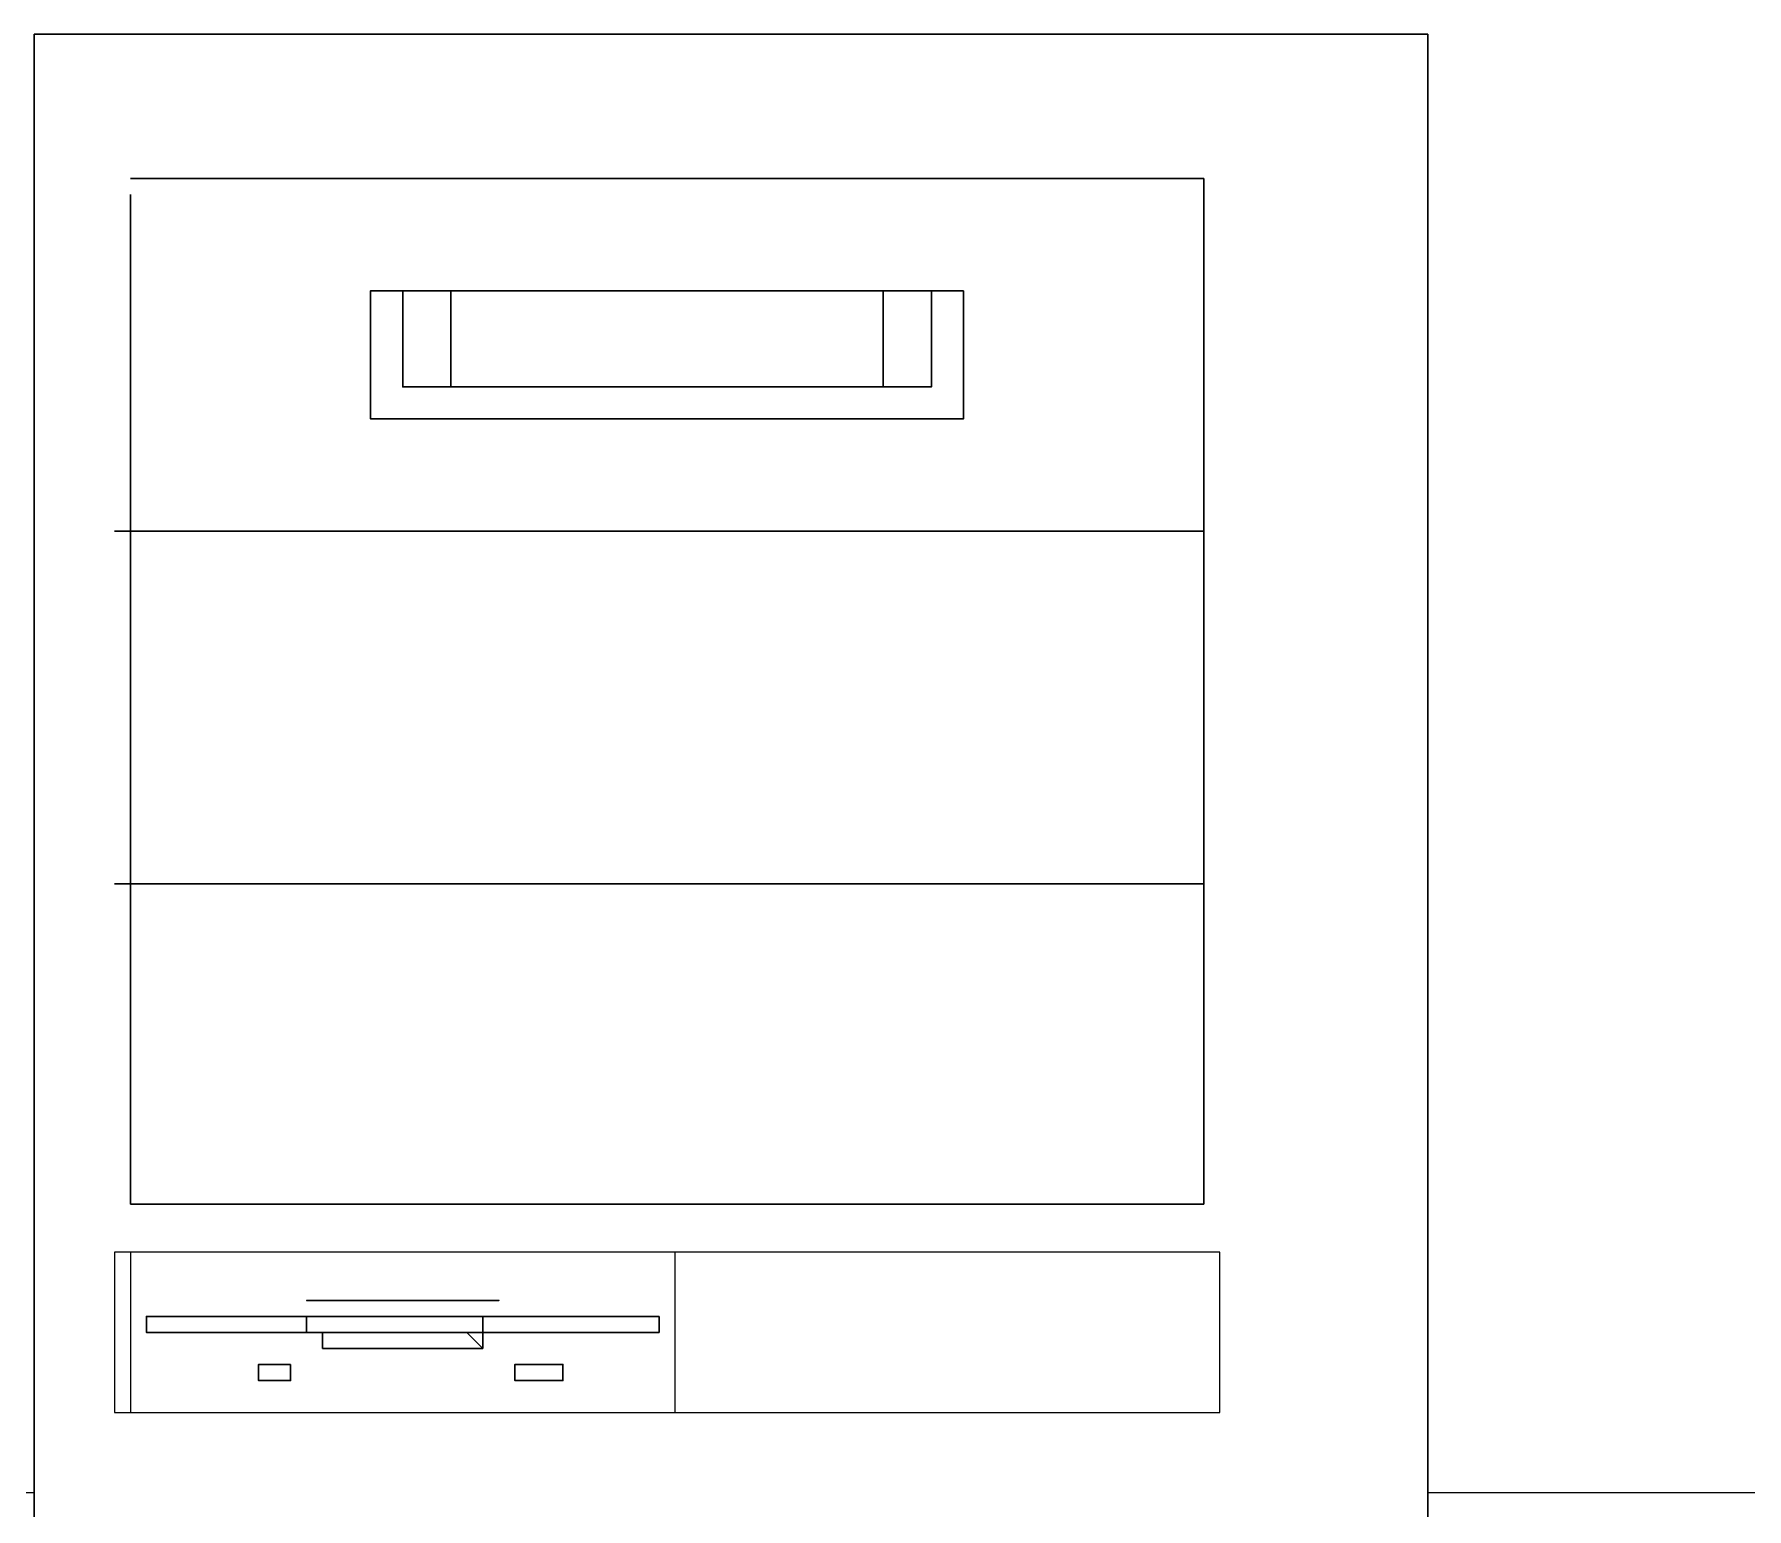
# Paper-space layout 'Sample Network Drawing - A1 Sheet' of a CAD drawing. Extents: x 49 to 806, y 22 to 564.
# Drawn here: x 364.35 to 373.25, y 452.78 to 460.44 of the extents above; entities that cross this region are included whole.
import ezdxf

# ---------------------------------------------------------------- set-up
doc = ezdxf.new("R2010")
doc.units = 0
doc.layers.add('N-ANNO-TEXT-EXST', color=252, linetype='Continuous', lineweight=18)
doc.layers.add('N-EQPM-EXST', color=252, linetype='Continuous', lineweight=25)

psp = doc.layouts.new('Sample Network Drawing - A1 Sheet')

# ---------------------------------------------------------------- linework, layer by layer
at = {"layer": 'N-ANNO-TEXT-EXST'}
for p, q in [((364.3522, 452.868), (356.0099, 452.868)), ((379.5843, 452.868), (371.59, 452.868))]:
    psp.add_line(p, q, dxfattribs=at)
at = {"layer": 'N-EQPM-EXST', "lineweight": 30}
for p, q in [((371.59, 460.4386), (364.3522, 460.4386)), ((364.3522, 460.4386), (364.3522, 445.2974)), ((371.59, 460.4386), (364.3522, 460.4386)), ((364.3522, 460.4386), (364.3522, 445.2974)), ((371.59, 445.2974), (371.59, 460.4386)), ((371.59, 460.4386), (371.59, 460.4386)), ((371.59, 445.2974), (371.59, 460.4386)), ((364.8513, 459.6899), (370.4253, 459.6899)), ((370.4253, 459.6899), (370.4253, 454.3655)), ((364.8513, 454.3655), (364.8513, 459.6067)), ((364.8513, 459.6067), (364.8513, 454.3655)), ((370.4253, 454.3655), (364.8513, 454.3655)), ((364.8513, 454.3655), (369.5934, 454.3655))]:
    psp.add_line(p, q, dxfattribs=at)
for points in [[(369.1774, 459.1075), (366.0992, 459.1075), (366.0992, 458.442), (369.1774, 458.442), (369.1774, 459.1075), (369.1774, 459.1075)], [(369.1774, 459.1075), (366.0992, 459.1075), (366.0992, 458.442), (369.1774, 458.442), (369.1774, 459.1075)], [(369.011, 459.1075), (366.2656, 459.1075), (366.2656, 458.6084), (369.011, 458.6084), (369.011, 459.1075), (369.011, 459.1075)], [(369.011, 459.1075), (366.2656, 459.1075), (366.2656, 458.6084), (369.011, 458.6084), (369.011, 459.1075)], [(366.2656, 459.1075), (366.2656, 458.6084), (366.432, 458.6084), (366.432, 458.6084), (368.8446, 458.6084), (368.8446, 458.6084), (369.011, 458.6084), (369.011, 459.1075), (366.2656, 459.1075), (366.2656, 459.1075)], [(366.2656, 459.1075), (366.2656, 458.6084), (366.432, 458.6084), (366.432, 458.6084), (368.8446, 458.6084), (368.8446, 458.6084), (369.011, 458.6084), (369.011, 459.1075), (366.2656, 459.1075)], [(366.5152, 459.1075), (366.5152, 459.1075), (366.5152, 459.1075), (366.5152, 459.1075), (366.5152, 459.1075), (366.5152, 459.1075), (366.5152, 459.1075), (366.5152, 459.1075), (366.5152, 459.1075), (366.5152, 459.1075), (366.5152, 458.6916), (366.5152, 458.6916), (366.5152, 458.6916), (366.5152, 458.6084), (366.5152, 458.6084), (366.5152, 458.6084), (366.5152, 458.6084), (366.5152, 458.6916), (366.5152, 458.6916), (366.5152, 458.6916), (366.5152, 459.1075), (366.5152, 459.1075)], [(366.5152, 459.1075), (366.5152, 459.1075), (366.5152, 459.1075), (366.5152, 459.1075), (366.5152, 459.1075), (366.5152, 459.1075), (366.5152, 459.1075), (366.5152, 459.1075), (366.5152, 459.1075), (366.5152, 459.1075), (366.5152, 458.6916), (366.5152, 458.6916), (366.5152, 458.6916), (366.5152, 458.6084), (366.5152, 458.6084), (366.5152, 458.6084), (366.5152, 458.6084), (366.5152, 458.6916), (366.5152, 458.6916), (366.5152, 458.6916), (366.5152, 459.1075)], [(368.7614, 459.1075), (368.7614, 459.1075), (368.7614, 459.1075), (368.7614, 459.1075), (368.7614, 459.1075), (368.7614, 459.1075), (368.7614, 459.1075), (368.7614, 459.1075), (368.7614, 459.1075), (368.7614, 459.1075), (368.7614, 458.6916), (368.7614, 458.6916), (368.7614, 458.6916), (368.7614, 458.6084), (368.7614, 458.6084), (368.7614, 458.6084), (368.7614, 458.6084), (368.7614, 458.6916), (368.7614, 458.6916), (368.7614, 458.6916), (368.7614, 459.1075), (368.7614, 459.1075)], [(368.7614, 459.1075), (368.7614, 459.1075), (368.7614, 459.1075), (368.7614, 459.1075), (368.7614, 459.1075), (368.7614, 459.1075), (368.7614, 459.1075), (368.7614, 459.1075), (368.7614, 459.1075), (368.7614, 459.1075), (368.7614, 458.6916), (368.7614, 458.6916), (368.7614, 458.6916), (368.7614, 458.6084), (368.7614, 458.6084), (368.7614, 458.6084), (368.7614, 458.6084), (368.7614, 458.6916), (368.7614, 458.6916), (368.7614, 458.6916), (368.7614, 459.1075)], [(364.7681, 457.8596), (370.4253, 457.8596)], [(364.7681, 456.0294), (370.4253, 456.0294)], [(366.6816, 453.8664), (365.8496, 453.8664), (365.7665, 453.8664), (366.7648, 453.8664), (366.6816, 453.8664), (366.6816, 453.8664)], [(366.6816, 453.8664), (365.8496, 453.8664), (365.7665, 453.8664), (366.7648, 453.8664), (366.6816, 453.8664)], [(367.5967, 453.7832), (364.9345, 453.7832), (364.9345, 453.7), (367.5967, 453.7), (367.5967, 453.7832), (367.5967, 453.7832)], [(367.5967, 453.7832), (364.9345, 453.7832), (364.9345, 453.7), (367.5967, 453.7), (367.5967, 453.7832)], [(365.7665, 453.7832), (364.9345, 453.7832), (364.9345, 453.7), (365.7665, 453.7), (365.7665, 453.7832), (365.7665, 453.7832)], [(365.7665, 453.7832), (364.9345, 453.7832), (364.9345, 453.7), (365.7665, 453.7), (365.7665, 453.7832)], [(367.5967, 453.7832), (366.6816, 453.7832), (366.6816, 453.7), (367.5967, 453.7), (367.5967, 453.7832), (367.5967, 453.7832)], [(367.5967, 453.7832), (366.6816, 453.7832), (366.6816, 453.7), (367.5967, 453.7), (367.5967, 453.7832)], [(366.6816, 453.7), (365.8496, 453.7), (365.8496, 453.6168), (366.6816, 453.6168), (366.6816, 453.7), (366.6816, 453.7)], [(366.6816, 453.7), (365.8496, 453.7), (365.8496, 453.6168), (366.6816, 453.6168), (366.6816, 453.7)], [(365.8496, 453.7), (365.8496, 453.7), (365.8496, 453.6168), (365.8496, 453.7), (365.8496, 453.7), (365.8496, 453.7)], [(365.8496, 453.7), (365.8496, 453.7), (365.8496, 453.6168), (365.8496, 453.7), (365.8496, 453.7)], [(366.6816, 453.7), (366.6816, 453.7), (366.6816, 453.6168), (366.5984, 453.7), (366.6816, 453.7), (366.6816, 453.7)], [(366.6816, 453.7), (366.6816, 453.7), (366.6816, 453.6168), (366.5984, 453.7), (366.6816, 453.7)], [(365.6833, 453.5336), (365.5169, 453.5336), (365.5169, 453.4504), (365.6833, 453.4504), (365.6833, 453.5336), (365.6833, 453.5336)], [(365.6833, 453.5336), (365.5169, 453.5336), (365.5169, 453.4504), (365.6833, 453.4504), (365.6833, 453.5336)], [(367.0975, 453.5336), (367.0975, 453.5336), (367.0975, 453.5336), (367.0975, 453.5336), (367.0975, 453.5336), (367.0975, 453.5336), (367.0975, 453.5336), (367.0975, 453.5336), (367.0975, 453.5336), (366.9312, 453.5336), (366.848, 453.5336), (366.848, 453.5336), (366.848, 453.5336), (366.848, 453.5336), (366.848, 453.5336), (366.848, 453.5336), (366.848, 453.5336), (366.848, 453.5336), (366.848, 453.5336), (366.848, 453.4504), (366.848, 453.4504), (366.848, 453.4504), (366.848, 453.4504), (366.848, 453.4504), (366.848, 453.4504), (366.848, 453.4504), (366.9312, 453.4504), (367.0975, 453.4504), (367.0975, 453.4504), (367.0975, 453.4504), (367.0975, 453.4504), (367.0975, 453.4504), (367.0975, 453.4504), (367.0975, 453.4504), (367.0975, 453.4504), (367.0975, 453.5336), (367.0975, 453.5336), (367.0975, 453.5336)], [(367.0975, 453.5336), (367.0975, 453.5336), (367.0975, 453.5336), (367.0975, 453.5336), (367.0975, 453.5336), (367.0975, 453.5336), (367.0975, 453.5336), (367.0975, 453.5336), (367.0975, 453.5336), (366.9312, 453.5336), (366.848, 453.5336), (366.848, 453.5336), (366.848, 453.5336), (366.848, 453.5336), (366.848, 453.5336), (366.848, 453.5336), (366.848, 453.5336), (366.848, 453.5336), (366.848, 453.5336), (366.848, 453.4504), (366.848, 453.4504), (366.848, 453.4504), (366.848, 453.4504), (366.848, 453.4504), (366.848, 453.4504), (366.848, 453.4504), (366.9312, 453.4504), (367.0975, 453.4504), (367.0975, 453.4504), (367.0975, 453.4504), (367.0975, 453.4504), (367.0975, 453.4504), (367.0975, 453.4504), (367.0975, 453.4504), (367.0975, 453.4504), (367.0975, 453.5336), (367.0975, 453.5336)]]:
    psp.add_lwpolyline(points, dxfattribs=at)
at = {"layer": 'N-EQPM-EXST', "lineweight": 0}
for points in [[(370.5085, 454.1159), (364.7681, 454.1159), (364.7681, 453.284), (370.5085, 453.284), (370.5085, 454.1159), (370.5085, 454.1159)], [(370.5085, 454.1159), (364.7681, 454.1159), (364.7681, 453.284), (370.5085, 453.284), (370.5085, 454.1159)], [(367.6799, 454.1159), (364.8513, 454.1159), (364.8513, 453.284), (367.6799, 453.284), (367.6799, 454.1159), (367.6799, 454.1159)], [(367.6799, 454.1159), (364.8513, 454.1159), (364.8513, 453.284), (367.6799, 453.284), (367.6799, 454.1159)]]:
    psp.add_lwpolyline(points, dxfattribs=at)

doc.saveas('drawing.dxf')
